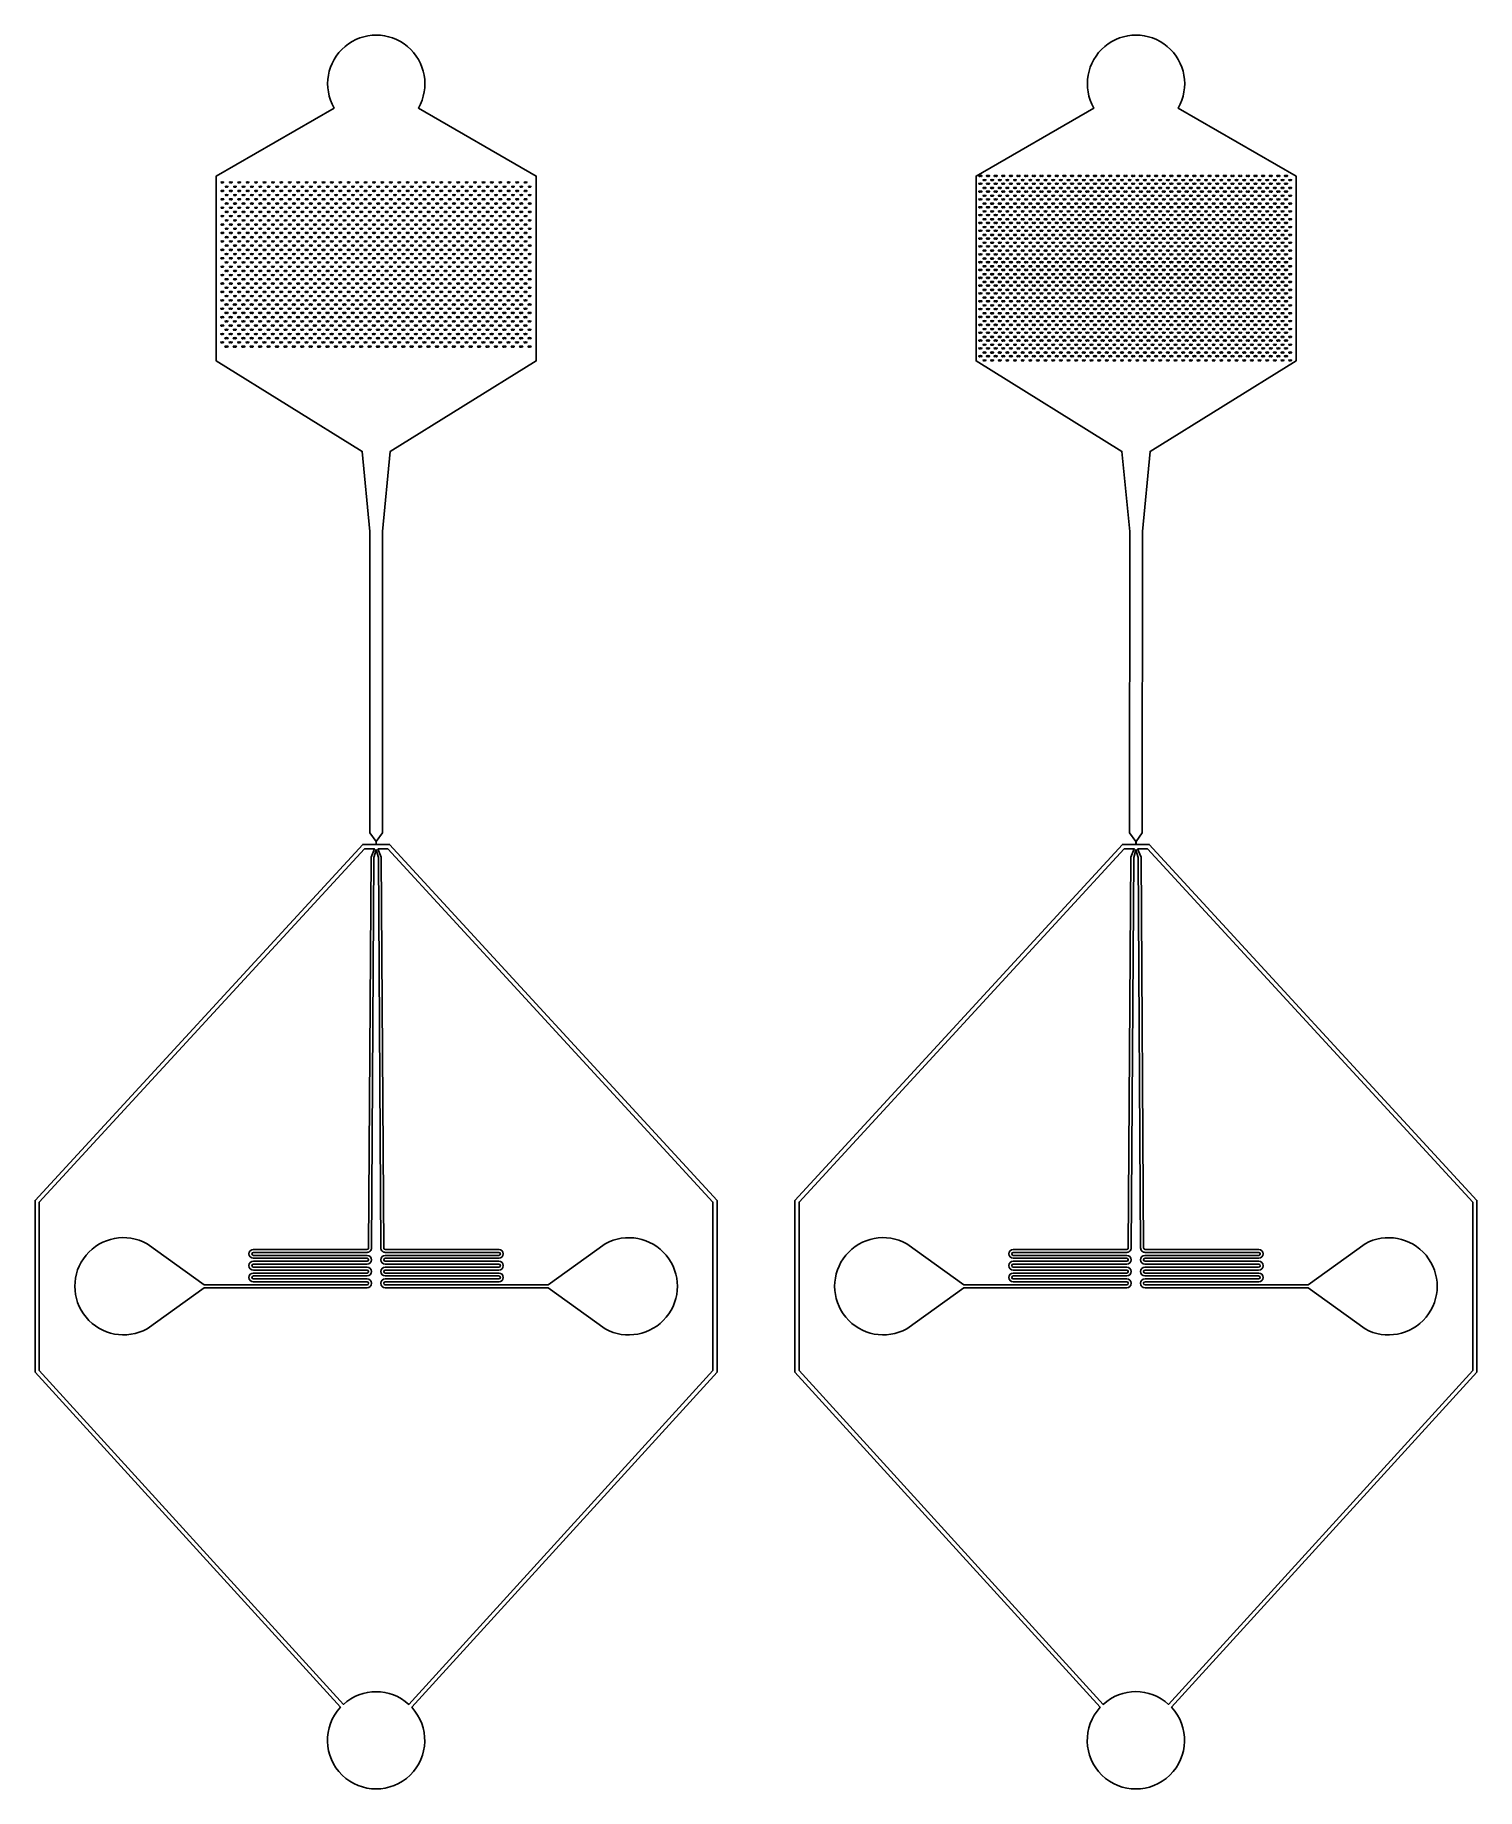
# Model space of a CAD drawing. Header units: inches. Extents: x -17.1 to 17.1, y -20.8 to 20.8.
import ezdxf

# ---------------------------------------------------------------- set-up
doc = ezdxf.new("R2010")
doc.units = ezdxf.units.IN
doc.header["$MEASUREMENT"] = 0

# ---------------------------------------------------------------- blocks, each defined once
blk = doc.blocks.new('*U28')
for points in [[(0.063, 0.055), (0.057, 0.087), (0.037, 0.075), (0.037, 0.062)], [(0.037, 0.025), (0.057, 0.013), (0.063, 0.045), (0.037, 0.038)], [(-0.037, -0.045), (-0.043, -0.013), (-0.063, -0.025), (-0.063, -0.038)], [(-0.063, -0.075), (-0.043, -0.087), (-0.037, -0.055), (-0.063, -0.062)]]:
    blk.add_lwpolyline(points, close=True)
blk = doc.blocks.new('*U30')
at = {"color": 0, "linetype": 'ByBlock', "lineweight": -2, "transparency": 16777216}
for p in [(0, 7.2), (0, 7), (0.2, 7.2), (0.2, 7), (0.4, 7.2), (0.4, 7), (0.6, 7.2), (0.6, 7), (0.8, 7.2), (0.8, 7), (1, 7.2), (1, 7), (0, 6.8), (0, 6.6), (0.2, 6.8), (0.2, 6.6), (0.4, 6.8), (0.4, 6.6), (0.6, 6.8), (0.6, 6.6), (0.8, 6.8), (0.8, 6.6), (1, 6.8), (1, 6.6), (0, 6.4), (0, 6.2), (0.2, 6.4), (0.2, 6.2), (0.4, 6.4), (0.4, 6.2), (0.6, 6.4), (0.6, 6.2), (0.8, 6.4), (0.8, 6.2), (1, 6.4), (1, 6.2), (0, 6), (0, 5.8), (0.2, 6), (0.2, 5.8), (0.4, 6), (0.4, 5.8), (0.6, 6), (0.6, 5.8), (0.8, 6), (0.8, 5.8), (1, 6), (1, 5.8), (0, 5.6), (0, 5.4), (0.2, 5.6), (0.2, 5.4), (0.4, 5.6), (0.4, 5.4), (0.6, 5.6), (0.6, 5.4), (0.8, 5.6), (0.8, 5.4), (1, 5.6), (1, 5.4), (0, 5.2), (0, 5), (0.2, 5.2), (0.2, 5), (0.4, 5.2), (0.4, 5), (0.6, 5.2), (0.6, 5), (0.8, 5.2), (0.8, 5), (1, 5.2), (1, 5), (0, 4.8), (0, 4.6), (0.2, 4.8), (0.2, 4.6), (0.4, 4.8), (0.4, 4.6), (0.6, 4.8), (0.6, 4.6), (0.8, 4.8), (0.8, 4.6), (1, 4.8), (1, 4.6), (0, 4.4), (0, 4.2), (0.2, 4.4), (0.2, 4.2), (0.4, 4.4), (0.4, 4.2), (0.6, 4.4), (0.6, 4.2), (0.8, 4.4), (0.8, 4.2), (1, 4.4), (1, 4.2), (0, 4), (0, 3.8), (0.2, 4), (0.2, 3.8), (0.4, 4), (0.4, 3.8), (0.6, 4), (0.6, 3.8), (0.8, 4), (0.8, 3.8), (1, 4), (1, 3.8), (0, 3.6), (0, 3.4), (0.2, 3.6), (0.2, 3.4), (0.4, 3.6), (0.4, 3.4), (0.6, 3.6), (0.6, 3.4), (0.8, 3.6), (0.8, 3.4), (1, 3.6), (1, 3.4), (0, 3.2), (0, 3), (0.2, 3.2), (0.2, 3), (0.4, 3.2), (0.4, 3), (0.6, 3.2), (0.6, 3), (0.8, 3.2), (0.8, 3), (1, 3.2), (1, 3), (0, 2.8), (0, 2.6), (0.2, 2.8), (0.2, 2.6), (0.4, 2.8), (0.4, 2.6), (0.6, 2.8), (0.6, 2.6), (0.8, 2.8), (0.8, 2.6), (1, 2.8), (1, 2.6), (0, 2.4), (0, 2.2), (0, 2), (0.2, 2.4), (0.2, 2.2), (0.2, 2), (0.4, 2.4), (0.4, 2.2), (0.4, 2), (0.6, 2.4), (0.6, 2.2), (0.6, 2), (0.8, 2.4), (0.8, 2.2), (0.8, 2), (1, 2.4), (1, 2.2), (1, 2), (0, 1.8), (0, 1.6), (0.2, 1.8), (0.2, 1.6), (0.4, 1.8), (0.4, 1.6), (0.6, 1.8), (0.6, 1.6), (0.8, 1.8), (0.8, 1.6), (1, 1.8), (1, 1.6), (0, 1.4), (0, 1.2), (0.2, 1.4), (0.2, 1.2), (0.4, 1.4), (0.4, 1.2), (0.6, 1.4), (0.6, 1.2), (0.8, 1.4), (0.8, 1.2), (1, 1.4), (1, 1.2), (0, 1), (0, 0.8), (0.2, 1), (0.2, 0.8), (0.4, 1), (0.4, 0.8), (0.6, 1), (0.6, 0.8), (0.8, 1), (0.8, 0.8), (1, 1), (1, 0.8), (0, 0.6), (0, 0.4), (0.2, 0.6), (0.2, 0.4), (0.4, 0.6), (0.4, 0.4), (0.6, 0.6), (0.6, 0.4), (0.8, 0.6), (0.8, 0.4), (1, 0.6), (1, 0.4), (0, 0.2), (0, 0), (0.2, 0.2), (0.2, 0), (0.4, 0.2), (0.4, 0), (0.6, 0.2), (0.6, 0), (0.8, 0.2), (0.8, 0), (1, 0.2), (1, 0)]:
    blk.add_blockref('*U28', p, dxfattribs=at)
blk = doc.blocks.new('*U31')
for points in [[(0.005, 0.037), (0, 0.068), (-0.02, 0.057), (-0.02, 0.044)], [(-0.02, 0.012), (0, 0), (0.005, 0.032), (-0.02, 0.024)], [(0.105, 0.137), (0.1, 0.168), (0.08, 0.157), (0.08, 0.144)], [(0.08, 0.112), (0.1, 0.1), (0.105, 0.132), (0.08, 0.124)]]:
    blk.add_lwpolyline(points, close=True)
blk = doc.blocks.new('*U32')
at = {"color": 0, "linetype": 'ByBlock', "lineweight": -2, "transparency": 16777216}
for p in [(0, 7.2), (0, 7), (0.2, 7.2), (0.2, 7), (0.4, 7.2), (0.4, 7), (0.6, 7.2), (0.6, 7), (0.8, 7.2), (0.8, 7), (1, 7.2), (1, 7), (0, 6.8), (0, 6.6), (0.2, 6.8), (0.2, 6.6), (0.4, 6.8), (0.4, 6.6), (0.6, 6.8), (0.6, 6.6), (0.8, 6.8), (0.8, 6.6), (1, 6.8), (1, 6.6), (0, 6.4), (0, 6.2), (0.2, 6.4), (0.2, 6.2), (0.4, 6.4), (0.4, 6.2), (0.6, 6.4), (0.6, 6.2), (0.8, 6.4), (0.8, 6.2), (1, 6.4), (1, 6.2), (0, 6), (0, 5.8), (0.2, 6), (0.2, 5.8), (0.4, 6), (0.4, 5.8), (0.6, 6), (0.6, 5.8), (0.8, 6), (0.8, 5.8), (1, 6), (1, 5.8), (0, 5.6), (0, 5.4), (0.2, 5.6), (0.2, 5.4), (0.4, 5.6), (0.4, 5.4), (0.6, 5.6), (0.6, 5.4), (0.8, 5.6), (0.8, 5.4), (1, 5.6), (1, 5.4), (0, 5.2), (0, 5), (0.2, 5.2), (0.2, 5), (0.4, 5.2), (0.4, 5), (0.6, 5.2), (0.6, 5), (0.8, 5.2), (0.8, 5), (1, 5.2), (1, 5), (0, 4.8), (0, 4.6), (0.2, 4.8), (0.2, 4.6), (0.4, 4.8), (0.4, 4.6), (0.6, 4.8), (0.6, 4.6), (0.8, 4.8), (0.8, 4.6), (1, 4.8), (1, 4.6), (0, 4.4), (0, 4.2), (0, 4), (0.2, 4.4), (0.2, 4.2), (0.2, 4), (0.4, 4.4), (0.4, 4.2), (0.4, 4), (0.6, 4.4), (0.6, 4.2), (0.6, 4), (0.8, 4.4), (0.8, 4.2), (0.8, 4), (1, 4.4), (1, 4.2), (1, 4), (0, 3.8), (0, 3.6), (0.2, 3.8), (0.2, 3.6), (0.4, 3.8), (0.4, 3.6), (0.6, 3.8), (0.6, 3.6), (0.8, 3.8), (0.8, 3.6), (1, 3.8), (1, 3.6), (0, 3.4), (0, 3.2), (0.2, 3.4), (0.2, 3.2), (0.4, 3.4), (0.4, 3.2), (0.6, 3.4), (0.6, 3.2), (0.8, 3.4), (0.8, 3.2), (1, 3.4), (1, 3.2), (0, 3), (0, 2.8), (0.2, 3), (0.2, 2.8), (0.4, 3), (0.4, 2.8), (0.6, 3), (0.6, 2.8), (0.8, 3), (0.8, 2.8), (1, 3), (1, 2.8), (0, 2.6), (0, 2.4), (0.2, 2.6), (0.2, 2.4), (0.4, 2.6), (0.4, 2.4), (0.6, 2.6), (0.6, 2.4), (0.8, 2.6), (0.8, 2.4), (1, 2.6), (1, 2.4), (0, 2.2), (0, 2), (0.2, 2.2), (0.2, 2), (0.4, 2.2), (0.4, 2), (0.6, 2.2), (0.6, 2), (0.8, 2.2), (0.8, 2), (1, 2.2), (1, 2), (0, 1.8), (0, 1.6), (0.2, 1.8), (0.2, 1.6), (0.4, 1.8), (0.4, 1.6), (0.6, 1.8), (0.6, 1.6), (0.8, 1.8), (0.8, 1.6), (1, 1.8), (1, 1.6), (0, 1.4), (0, 1.2), (0.2, 1.4), (0.2, 1.2), (0.4, 1.4), (0.4, 1.2), (0.6, 1.4), (0.6, 1.2), (0.8, 1.4), (0.8, 1.2), (1, 1.4), (1, 1.2), (0, 1), (0, 0.8), (0.2, 1), (0.2, 0.8), (0.4, 1), (0.4, 0.8), (0.6, 1), (0.6, 0.8), (0.8, 1), (0.8, 0.8), (1, 1), (1, 0.8), (0, 0.6), (0, 0.4), (0.2, 0.6), (0.2, 0.4), (0.4, 0.6), (0.4, 0.4), (0.6, 0.6), (0.6, 0.4), (0.8, 0.6), (0.8, 0.4), (1, 0.6), (1, 0.4), (0, 0.2), (0, 0), (0.2, 0.2), (0.2, 0), (0.4, 0.2), (0.4, 0), (0.6, 0.2), (0.6, 0), (0.8, 0.2), (0.8, 0), (1, 0.2), (1, 0)]:
    blk.add_blockref('*U31', p, dxfattribs=at)
blk = doc.blocks.new('*U33')
for points in [[(-0.02, 0.042), (0.005, 0.035), (0, 0.066), (-0.02, 0.055)], [(-0.02, 0.012), (0, 0), (0.005, 0.032), (-0.02, 0.024)], [(0.08, 0.142), (0.105, 0.135), (0.1, 0.166), (0.08, 0.155)], [(0.08, 0.112), (0.1, 0.1), (0.105, 0.132), (0.08, 0.124)]]:
    blk.add_lwpolyline(points, close=True)
blk = doc.blocks.new('*U34')
at = {"color": 0, "linetype": 'ByBlock', "lineweight": -2, "transparency": 16777216}
for p in [(0, 7.2), (0, 7), (0.2, 7.2), (0.2, 7), (0.4, 7.2), (0.4, 7), (0.6, 7.2), (0.6, 7), (0.8, 7.2), (0.8, 7), (1, 7.2), (1, 7), (1.2, 7.2), (1.2, 7), (1.4, 7.2), (1.4, 7), (0, 6.8), (0, 6.6), (0.2, 6.8), (0.2, 6.6), (0.4, 6.8), (0.4, 6.6), (0.6, 6.8), (0.6, 6.6), (0.8, 6.8), (0.8, 6.6), (1, 6.8), (1, 6.6), (1.2, 6.8), (1.2, 6.6), (1.4, 6.8), (1.4, 6.6), (0, 6.4), (0, 6.2), (0.2, 6.4), (0.2, 6.2), (0.4, 6.4), (0.4, 6.2), (0.6, 6.4), (0.6, 6.2), (0.8, 6.4), (0.8, 6.2), (1, 6.4), (1, 6.2), (1.2, 6.4), (1.2, 6.2), (1.4, 6.4), (1.4, 6.2), (0, 6), (0, 5.8), (0.2, 6), (0.2, 5.8), (0.4, 6), (0.4, 5.8), (0.6, 6), (0.6, 5.8), (0.8, 6), (0.8, 5.8), (1, 6), (1, 5.8), (1.2, 6), (1.2, 5.8), (1.4, 6), (1.4, 5.8), (0, 5.6), (0, 5.4), (0.2, 5.6), (0.2, 5.4), (0.4, 5.6), (0.4, 5.4), (0.6, 5.6), (0.6, 5.4), (0.8, 5.6), (0.8, 5.4), (1, 5.6), (1, 5.4), (1.2, 5.6), (1.2, 5.4), (1.4, 5.6), (1.4, 5.4), (0, 5.2), (0, 5), (0.2, 5.2), (0.2, 5), (0.4, 5.2), (0.4, 5), (0.6, 5.2), (0.6, 5), (0.8, 5.2), (0.8, 5), (1, 5.2), (1, 5), (1.2, 5.2), (1.2, 5), (1.4, 5.2), (1.4, 5), (0, 4.8), (0, 4.6), (0.2, 4.8), (0.2, 4.6), (0.4, 4.8), (0.4, 4.6), (0.6, 4.8), (0.6, 4.6), (0.8, 4.8), (0.8, 4.6), (1, 4.8), (1, 4.6), (1.2, 4.8), (1.2, 4.6), (1.4, 4.8), (1.4, 4.6), (0, 4.4), (0, 4.2), (0, 4), (0.2, 4.4), (0.2, 4.2), (0.2, 4), (0.4, 4.4), (0.4, 4.2), (0.4, 4), (0.6, 4.4), (0.6, 4.2), (0.6, 4), (0.8, 4.4), (0.8, 4.2), (0.8, 4), (1, 4.4), (1, 4.2), (1, 4), (1.2, 4.4), (1.2, 4.2), (1.2, 4), (1.4, 4.4), (1.4, 4.2), (1.4, 4), (0, 3.8), (0, 3.6), (0.2, 3.8), (0.2, 3.6), (0.4, 3.8), (0.4, 3.6), (0.6, 3.8), (0.6, 3.6), (0.8, 3.8), (0.8, 3.6), (1, 3.8), (1, 3.6), (1.2, 3.8), (1.2, 3.6), (1.4, 3.8), (1.4, 3.6), (0, 3.4), (0, 3.2), (0.2, 3.4), (0.2, 3.2), (0.4, 3.4), (0.4, 3.2), (0.6, 3.4), (0.6, 3.2), (0.8, 3.4), (0.8, 3.2), (1, 3.4), (1, 3.2), (1.2, 3.4), (1.2, 3.2), (1.4, 3.4), (1.4, 3.2), (0, 3), (0, 2.8), (0.2, 3), (0.2, 2.8), (0.4, 3), (0.4, 2.8), (0.6, 3), (0.6, 2.8), (0.8, 3), (0.8, 2.8), (1, 3), (1, 2.8), (1.2, 3), (1.2, 2.8), (1.4, 3), (1.4, 2.8), (0, 2.6), (0, 2.4), (0.2, 2.6), (0.2, 2.4), (0.4, 2.6), (0.4, 2.4), (0.6, 2.6), (0.6, 2.4), (0.8, 2.6), (0.8, 2.4), (1, 2.6), (1, 2.4), (1.2, 2.6), (1.2, 2.4), (1.4, 2.6), (1.4, 2.4), (0, 2.2), (0, 2), (0.2, 2.2), (0.2, 2), (0.4, 2.2), (0.4, 2), (0.6, 2.2), (0.6, 2), (0.8, 2.2), (0.8, 2), (1, 2.2), (1, 2), (1.2, 2.2), (1.2, 2), (1.4, 2.2), (1.4, 2), (0, 1.8), (0, 1.6), (0.2, 1.8), (0.2, 1.6), (0.4, 1.8), (0.4, 1.6), (0.6, 1.8), (0.6, 1.6), (0.8, 1.8), (0.8, 1.6), (1, 1.8), (1, 1.6), (1.2, 1.8), (1.2, 1.6), (1.4, 1.8), (1.4, 1.6), (0, 1.4), (0, 1.2), (0.2, 1.4), (0.2, 1.2), (0.4, 1.4), (0.4, 1.2), (0.6, 1.4), (0.6, 1.2), (0.8, 1.4), (0.8, 1.2), (1, 1.4), (1, 1.2), (1.2, 1.4), (1.2, 1.2), (1.4, 1.4), (1.4, 1.2), (0, 1), (0, 0.8), (0.2, 1), (0.2, 0.8), (0.4, 1), (0.4, 0.8), (0.6, 1), (0.6, 0.8), (0.8, 1), (0.8, 0.8), (1, 1), (1, 0.8), (1.2, 1), (1.2, 0.8), (1.4, 1), (1.4, 0.8), (0, 0.6), (0, 0.4), (0.2, 0.6), (0.2, 0.4), (0.4, 0.6), (0.4, 0.4), (0.6, 0.6), (0.6, 0.4), (0.8, 0.6), (0.8, 0.4), (1, 0.6), (1, 0.4), (1.2, 0.6), (1.2, 0.4), (1.4, 0.6), (1.4, 0.4), (0, 0.2), (0, 0), (0.2, 0.2), (0.2, 0), (0.4, 0.2), (0.4, 0), (0.6, 0.2), (0.6, 0), (0.8, 0.2), (0.8, 0), (1, 0.2), (1, 0), (1.2, 0.2), (1.2, 0), (1.4, 0.2), (1.4, 0)]:
    blk.add_blockref('*U33', p, dxfattribs=at)
blk = doc.blocks.new('*U48')
for points in [[(0.062, 0.055), (0.057, 0.087), (0.037, 0.075), (0.037, 0.062)], [(0.062, 0.045), (0.057, 0.013), (0.037, 0.025), (0.037, 0.038)], [(-0.037, -0.045), (-0.042, -0.013), (-0.062, -0.025), (-0.062, -0.038)], [(-0.037, -0.05), (-0.042, -0.082), (-0.062, -0.07), (-0.062, -0.057)]]:
    blk.add_lwpolyline(points, close=True)
blk = doc.blocks.new('*U49')
at = {"color": 0, "linetype": 'ByBlock', "lineweight": -2, "transparency": 16777216}
for p in [(0, 7.26), (0, 7.079), (0.186, 7.26), (0.186, 7.079), (0.372, 7.26), (0.372, 7.079), (0.558, 7.26), (0.558, 7.079), (0.744, 7.26), (0.744, 7.079), (0.931, 7.26), (0.931, 7.079), (1.117, 7.26), (1.117, 7.079), (1.303, 7.26), (1.303, 7.079), (1.489, 7.26), (1.489, 7.079), (1.675, 7.26), (1.675, 7.079), (1.861, 7.26), (1.861, 7.079), (2.047, 7.26), (2.047, 7.079), (2.233, 7.26), (2.233, 7.079), (2.419, 7.26), (2.419, 7.079), (2.606, 7.26), (2.606, 7.079), (2.792, 7.26), (2.792, 7.079), (2.978, 7.26), (2.978, 7.079), (3.164, 7.26), (3.164, 7.079), (3.35, 7.26), (3.35, 7.079), (3.536, 7.26), (3.536, 7.079), (3.722, 7.26), (3.722, 7.079), (3.908, 7.26), (3.908, 7.079), (4.095, 7.26), (4.095, 7.079), (4.281, 7.26), (4.281, 7.079), (0, 6.897), (0, 6.716), (0.186, 6.897), (0.186, 6.716), (0.372, 6.897), (0.372, 6.716), (0.558, 6.897), (0.558, 6.716), (0.744, 6.897), (0.744, 6.716), (0.931, 6.897), (0.931, 6.716), (1.117, 6.897), (1.117, 6.716), (1.303, 6.897), (1.303, 6.716), (1.489, 6.897), (1.489, 6.716), (1.675, 6.897), (1.675, 6.716), (1.861, 6.897), (1.861, 6.716), (2.047, 6.897), (2.047, 6.716), (2.233, 6.897), (2.233, 6.716), (2.419, 6.897), (2.419, 6.716), (2.606, 6.897), (2.606, 6.716), (2.792, 6.897), (2.792, 6.716), (2.978, 6.897), (2.978, 6.716), (3.164, 6.897), (3.164, 6.716), (3.35, 6.897), (3.35, 6.716), (3.536, 6.897), (3.536, 6.716), (3.722, 6.897), (3.722, 6.716), (3.908, 6.897), (3.908, 6.716), (4.095, 6.897), (4.095, 6.716), (4.281, 6.897), (4.281, 6.716), (0, 6.534), (0, 6.353), (0, 6.171), (0.186, 6.534), (0.186, 6.353), (0.186, 6.171), (0.372, 6.534), (0.372, 6.353), (0.372, 6.171), (0.558, 6.534), (0.558, 6.353), (0.558, 6.171), (0.744, 6.534), (0.744, 6.353), (0.744, 6.171), (0.931, 6.534), (0.931, 6.353), (0.931, 6.171), (1.117, 6.534), (1.117, 6.353), (1.117, 6.171), (1.303, 6.534), (1.303, 6.353), (1.303, 6.171), (1.489, 6.534), (1.489, 6.353), (1.489, 6.171), (1.675, 6.534), (1.675, 6.353), (1.675, 6.171), (1.861, 6.534), (1.861, 6.353), (1.861, 6.171), (2.047, 6.534), (2.047, 6.353), (2.047, 6.171), (2.233, 6.534), (2.233, 6.353), (2.233, 6.171), (2.419, 6.534), (2.419, 6.353), (2.419, 6.171), (2.606, 6.534), (2.606, 6.353), (2.606, 6.171), (2.792, 6.534), (2.792, 6.353), (2.792, 6.171), (2.978, 6.534), (2.978, 6.353), (2.978, 6.171), (3.164, 6.534), (3.164, 6.353), (3.164, 6.171), (3.35, 6.534), (3.35, 6.353), (3.35, 6.171), (3.536, 6.534), (3.536, 6.353), (3.536, 6.171), (3.722, 6.534), (3.722, 6.353), (3.722, 6.171), (3.908, 6.534), (3.908, 6.353), (3.908, 6.171), (4.095, 6.534), (4.095, 6.353), (4.095, 6.171), (4.281, 6.534), (4.281, 6.353), (4.281, 6.171), (0, 5.99), (0, 5.808), (0.186, 5.99), (0.186, 5.808), (0.372, 5.99), (0.372, 5.808), (0.558, 5.99), (0.558, 5.808), (0.744, 5.99), (0.744, 5.808), (0.931, 5.99), (0.931, 5.808), (1.117, 5.99), (1.117, 5.808), (1.303, 5.99), (1.303, 5.808), (1.489, 5.99), (1.489, 5.808), (1.675, 5.99), (1.675, 5.808), (1.861, 5.99), (1.861, 5.808), (2.047, 5.99), (2.047, 5.808), (2.233, 5.99), (2.233, 5.808), (2.419, 5.99), (2.419, 5.808), (2.606, 5.99), (2.606, 5.808), (2.792, 5.99), (2.792, 5.808), (2.978, 5.99), (2.978, 5.808), (3.164, 5.99), (3.164, 5.808), (3.35, 5.99), (3.35, 5.808), (3.536, 5.99), (3.536, 5.808), (3.722, 5.99), (3.722, 5.808), (3.908, 5.99), (3.908, 5.808), (4.095, 5.99), (4.095, 5.808), (4.281, 5.99), (4.281, 5.808), (0, 5.627), (0, 5.445), (0.186, 5.627), (0.186, 5.445), (0.372, 5.627), (0.372, 5.445), (0.558, 5.627), (0.558, 5.445), (0.744, 5.627), (0.744, 5.445), (0.931, 5.627), (0.931, 5.445), (1.117, 5.627), (1.117, 5.445), (1.303, 5.627), (1.303, 5.445), (1.489, 5.627), (1.489, 5.445), (1.675, 5.627), (1.675, 5.445), (1.861, 5.627), (1.861, 5.445), (2.047, 5.627), (2.047, 5.445), (2.233, 5.627), (2.233, 5.445), (2.419, 5.627), (2.419, 5.445), (2.606, 5.627), (2.606, 5.445), (2.792, 5.627), (2.792, 5.445), (2.978, 5.627), (2.978, 5.445), (3.164, 5.627), (3.164, 5.445), (3.35, 5.627), (3.35, 5.445), (3.536, 5.627), (3.536, 5.445), (3.722, 5.627), (3.722, 5.445), (3.908, 5.627), (3.908, 5.445), (4.095, 5.627), (4.095, 5.445), (4.281, 5.627), (4.281, 5.445), (0, 5.264), (0, 5.082), (0.186, 5.264), (0.186, 5.082), (0.372, 5.264), (0.372, 5.082), (0.558, 5.264), (0.558, 5.082), (0.744, 5.264), (0.744, 5.082), (0.931, 5.264), (0.931, 5.082), (1.117, 5.264), (1.117, 5.082), (1.303, 5.264), (1.303, 5.082), (1.489, 5.264), (1.489, 5.082), (1.675, 5.264), (1.675, 5.082), (1.861, 5.264), (1.861, 5.082), (2.047, 5.264), (2.047, 5.082), (2.233, 5.264), (2.233, 5.082), (2.419, 5.264), (2.419, 5.082), (2.606, 5.264), (2.606, 5.082), (2.792, 5.264), (2.792, 5.082), (2.978, 5.264), (2.978, 5.082), (3.164, 5.264), (3.164, 5.082), (3.35, 5.264), (3.35, 5.082), (3.536, 5.264), (3.536, 5.082), (3.722, 5.264), (3.722, 5.082), (3.908, 5.264), (3.908, 5.082), (4.095, 5.264), (4.095, 5.082), (4.281, 5.264), (4.281, 5.082), (0, 4.901), (0, 4.719), (0, 4.538), (0.186, 4.901), (0.186, 4.719), (0.186, 4.538), (0.372, 4.901), (0.372, 4.719), (0.372, 4.538), (0.558, 4.901), (0.558, 4.719), (0.558, 4.538), (0.744, 4.901), (0.744, 4.719), (0.744, 4.538), (0.931, 4.901), (0.931, 4.719), (0.931, 4.538), (1.117, 4.901), (1.117, 4.719), (1.117, 4.538), (1.303, 4.901), (1.303, 4.719), (1.303, 4.538), (1.489, 4.901), (1.489, 4.719), (1.489, 4.538), (1.675, 4.901), (1.675, 4.719), (1.675, 4.538), (1.861, 4.901), (1.861, 4.719), (1.861, 4.538), (2.047, 4.901), (2.047, 4.719), (2.047, 4.538), (2.233, 4.901), (2.233, 4.719), (2.233, 4.538), (2.419, 4.901), (2.419, 4.719), (2.419, 4.538), (2.606, 4.901), (2.606, 4.719), (2.606, 4.538), (2.792, 4.901), (2.792, 4.719), (2.792, 4.538), (2.978, 4.901), (2.978, 4.719), (2.978, 4.538), (3.164, 4.901), (3.164, 4.719), (3.164, 4.538), (3.35, 4.901), (3.35, 4.719), (3.35, 4.538), (3.536, 4.901), (3.536, 4.719), (3.536, 4.538), (3.722, 4.901), (3.722, 4.719), (3.722, 4.538), (3.908, 4.901), (3.908, 4.719), (3.908, 4.538), (4.095, 4.901), (4.095, 4.719), (4.095, 4.538), (4.281, 4.901), (4.281, 4.719), (4.281, 4.538), (0, 4.356), (0, 4.175), (0.186, 4.356), (0.186, 4.175), (0.372, 4.356), (0.372, 4.175), (0.558, 4.356), (0.558, 4.175), (0.744, 4.356), (0.744, 4.175), (0.931, 4.356), (0.931, 4.175), (1.117, 4.356), (1.117, 4.175), (1.303, 4.356), (1.303, 4.175), (1.489, 4.356), (1.489, 4.175), (1.675, 4.356), (1.675, 4.175), (1.861, 4.356), (1.861, 4.175), (2.047, 4.356), (2.047, 4.175), (2.233, 4.356), (2.233, 4.175), (2.419, 4.356), (2.419, 4.175), (2.606, 4.356), (2.606, 4.175), (2.792, 4.356), (2.792, 4.175), (2.978, 4.356), (2.978, 4.175), (3.164, 4.356), (3.164, 4.175), (3.35, 4.356), (3.35, 4.175), (3.536, 4.356), (3.536, 4.175), (3.722, 4.356), (3.722, 4.175), (3.908, 4.356), (3.908, 4.175), (4.095, 4.356), (4.095, 4.175), (4.281, 4.356), (4.281, 4.175), (0, 3.993), (0, 3.812), (0.186, 3.993), (0.186, 3.812), (0.372, 3.993), (0.372, 3.812), (0.558, 3.993), (0.558, 3.812), (0.744, 3.993), (0.744, 3.812), (0.931, 3.993), (0.931, 3.812), (1.117, 3.993), (1.117, 3.812), (1.303, 3.993), (1.303, 3.812), (1.489, 3.993), (1.489, 3.812), (1.675, 3.993), (1.675, 3.812), (1.861, 3.993), (1.861, 3.812), (2.047, 3.993), (2.047, 3.812), (2.233, 3.993), (2.233, 3.812), (2.419, 3.993), (2.419, 3.812), (2.606, 3.993), (2.606, 3.812), (2.792, 3.993), (2.792, 3.812), (2.978, 3.993), (2.978, 3.812), (3.164, 3.993), (3.164, 3.812), (3.35, 3.993), (3.35, 3.812), (3.536, 3.993), (3.536, 3.812), (3.722, 3.993), (3.722, 3.812), (3.908, 3.993), (3.908, 3.812), (4.095, 3.993), (4.095, 3.812), (4.281, 3.993), (4.281, 3.812), (0, 3.63), (0, 3.449), (0, 3.267), (0.186, 3.63), (0.186, 3.449), (0.186, 3.267), (0.372, 3.63), (0.372, 3.449), (0.372, 3.267), (0.558, 3.63), (0.558, 3.449), (0.558, 3.267), (0.744, 3.63), (0.744, 3.449), (0.744, 3.267), (0.931, 3.63), (0.931, 3.449), (0.931, 3.267), (1.117, 3.63), (1.117, 3.449), (1.117, 3.267), (1.303, 3.63), (1.303, 3.449), (1.303, 3.267), (1.489, 3.63), (1.489, 3.449), (1.489, 3.267), (1.675, 3.63), (1.675, 3.449), (1.675, 3.267), (1.861, 3.63), (1.861, 3.449), (1.861, 3.267), (2.047, 3.63), (2.047, 3.449), (2.047, 3.267), (2.233, 3.63), (2.233, 3.449), (2.233, 3.267), (2.419, 3.63), (2.419, 3.449), (2.419, 3.267), (2.606, 3.63), (2.606, 3.449), (2.606, 3.267), (2.792, 3.63), (2.792, 3.449), (2.792, 3.267), (2.978, 3.63), (2.978, 3.449), (2.978, 3.267), (3.164, 3.63), (3.164, 3.449), (3.164, 3.267), (3.35, 3.63), (3.35, 3.449), (3.35, 3.267), (3.536, 3.63), (3.536, 3.449), (3.536, 3.267), (3.722, 3.63), (3.722, 3.449), (3.722, 3.267), (3.908, 3.63), (3.908, 3.449), (3.908, 3.267), (4.095, 3.63), (4.095, 3.449), (4.095, 3.267), (4.281, 3.63), (4.281, 3.449), (4.281, 3.267), (0, 3.086), (0, 2.904), (0.186, 3.086), (0.186, 2.904), (0.372, 3.086), (0.372, 2.904), (0.558, 3.086), (0.558, 2.904), (0.744, 3.086), (0.744, 2.904), (0.931, 3.086), (0.931, 2.904), (1.117, 3.086), (1.117, 2.904), (1.303, 3.086), (1.303, 2.904), (1.489, 3.086), (1.489, 2.904), (1.675, 3.086), (1.675, 2.904), (1.861, 3.086), (1.861, 2.904), (2.047, 3.086), (2.047, 2.904), (2.233, 3.086), (2.233, 2.904), (2.419, 3.086), (2.419, 2.904), (2.606, 3.086), (2.606, 2.904), (2.792, 3.086), (2.792, 2.904), (2.978, 3.086), (2.978, 2.904), (3.164, 3.086), (3.164, 2.904), (3.35, 3.086), (3.35, 2.904), (3.536, 3.086), (3.536, 2.904), (3.722, 3.086), (3.722, 2.904), (3.908, 3.086), (3.908, 2.904), (4.095, 3.086), (4.095, 2.904), (4.281, 3.086), (4.281, 2.904), (0, 2.723), (0, 2.541), (0.186, 2.723), (0.186, 2.541), (0.372, 2.723), (0.372, 2.541), (0.558, 2.723), (0.558, 2.541), (0.744, 2.723), (0.744, 2.541), (0.931, 2.723), (0.931, 2.541), (1.117, 2.723), (1.117, 2.541), (1.303, 2.723), (1.303, 2.541), (1.489, 2.723), (1.489, 2.541), (1.675, 2.723), (1.675, 2.541), (1.861, 2.723), (1.861, 2.541), (2.047, 2.723), (2.047, 2.541), (2.233, 2.723), (2.233, 2.541), (2.419, 2.723), (2.419, 2.541), (2.606, 2.723), (2.606, 2.541), (2.792, 2.723), (2.792, 2.541), (2.978, 2.723), (2.978, 2.541), (3.164, 2.723), (3.164, 2.541), (3.35, 2.723), (3.35, 2.541), (3.536, 2.723), (3.536, 2.541), (3.722, 2.723), (3.722, 2.541), (3.908, 2.723), (3.908, 2.541), (4.095, 2.723), (4.095, 2.541), (4.281, 2.723), (4.281, 2.541), (0, 2.36), (0, 2.178), (0, 1.997), (0.186, 2.36), (0.186, 2.178), (0.186, 1.997), (0.372, 2.36), (0.372, 2.178), (0.372, 1.997), (0.558, 2.36), (0.558, 2.178), (0.558, 1.997), (0.744, 2.36), (0.744, 2.178), (0.744, 1.997), (0.931, 2.36), (0.931, 2.178), (0.931, 1.997), (1.117, 2.36), (1.117, 2.178), (1.117, 1.997), (1.303, 2.36), (1.303, 2.178), (1.303, 1.997), (1.489, 2.36), (1.489, 2.178), (1.489, 1.997), (1.675, 2.36), (1.675, 2.178), (1.675, 1.997), (1.861, 2.36), (1.861, 2.178), (1.861, 1.997), (2.047, 2.36), (2.047, 2.178), (2.047, 1.997), (2.233, 2.36), (2.233, 2.178), (2.233, 1.997), (2.419, 2.36), (2.419, 2.178), (2.419, 1.997), (2.606, 2.36), (2.606, 2.178), (2.606, 1.997), (2.792, 2.36), (2.792, 2.178), (2.792, 1.997), (2.978, 2.36), (2.978, 2.178), (2.978, 1.997), (3.164, 2.36), (3.164, 2.178), (3.164, 1.997), (3.35, 2.36), (3.35, 2.178), (3.35, 1.997), (3.536, 2.36), (3.536, 2.178), (3.536, 1.997), (3.722, 2.36), (3.722, 2.178), (3.722, 1.997), (3.908, 2.36), (3.908, 2.178), (3.908, 1.997), (4.095, 2.36), (4.095, 2.178), (4.095, 1.997), (4.281, 2.36), (4.281, 2.178), (4.281, 1.997), (0, 1.815), (0, 1.634), (0.186, 1.815), (0.186, 1.634), (0.372, 1.815), (0.372, 1.634), (0.558, 1.815), (0.558, 1.634), (0.744, 1.815), (0.744, 1.634), (0.931, 1.815), (0.931, 1.634), (1.117, 1.815), (1.117, 1.634), (1.303, 1.815), (1.303, 1.634), (1.489, 1.815), (1.489, 1.634), (1.675, 1.815), (1.675, 1.634), (1.861, 1.815), (1.861, 1.634), (2.047, 1.815), (2.047, 1.634), (2.233, 1.815), (2.233, 1.634), (2.419, 1.815), (2.419, 1.634), (2.606, 1.815), (2.606, 1.634), (2.792, 1.815), (2.792, 1.634), (2.978, 1.815), (2.978, 1.634), (3.164, 1.815), (3.164, 1.634), (3.35, 1.815), (3.35, 1.634), (3.536, 1.815), (3.536, 1.634), (3.722, 1.815), (3.722, 1.634), (3.908, 1.815), (3.908, 1.634), (4.095, 1.815), (4.095, 1.634), (4.281, 1.815), (4.281, 1.634), (0, 1.452), (0, 1.271), (0.186, 1.452), (0.186, 1.271), (0.372, 1.452), (0.372, 1.271), (0.558, 1.452), (0.558, 1.271), (0.744, 1.452), (0.744, 1.271), (0.931, 1.452), (0.931, 1.271), (1.117, 1.452), (1.117, 1.271), (1.303, 1.452), (1.303, 1.271), (1.489, 1.452), (1.489, 1.271), (1.675, 1.452), (1.675, 1.271), (1.861, 1.452), (1.861, 1.271), (2.047, 1.452), (2.047, 1.271), (2.233, 1.452), (2.233, 1.271), (2.419, 1.452), (2.419, 1.271), (2.606, 1.452), (2.606, 1.271), (2.792, 1.452), (2.792, 1.271), (2.978, 1.452), (2.978, 1.271), (3.164, 1.452), (3.164, 1.271), (3.35, 1.452), (3.35, 1.271), (3.536, 1.452), (3.536, 1.271), (3.722, 1.452), (3.722, 1.271), (3.908, 1.452), (3.908, 1.271), (4.095, 1.452), (4.095, 1.271), (4.281, 1.452), (4.281, 1.271), (0, 1.089), (0, 0.908), (0.186, 1.089), (0.186, 0.908), (0.372, 1.089), (0.372, 0.908), (0.558, 1.089), (0.558, 0.908), (0.744, 1.089), (0.744, 0.908), (0.931, 1.089), (0.931, 0.908), (1.117, 1.089), (1.117, 0.908), (1.303, 1.089), (1.303, 0.908), (1.489, 1.089), (1.489, 0.908), (1.675, 1.089), (1.675, 0.908), (1.861, 1.089), (1.861, 0.908), (2.047, 1.089), (2.047, 0.908), (2.233, 1.089), (2.233, 0.908), (2.419, 1.089), (2.419, 0.908), (2.606, 1.089), (2.606, 0.908), (2.792, 1.089), (2.792, 0.908), (2.978, 1.089), (2.978, 0.908), (3.164, 1.089), (3.164, 0.908), (3.35, 1.089), (3.35, 0.908), (3.536, 1.089), (3.536, 0.908), (3.722, 1.089), (3.722, 0.908), (3.908, 1.089), (3.908, 0.908), (4.095, 1.089), (4.095, 0.908), (4.281, 1.089), (4.281, 0.908), (0, 0.726), (0, 0.545), (0, 0.363), (0.186, 0.726), (0.186, 0.545), (0.186, 0.363), (0.372, 0.726), (0.372, 0.545), (0.372, 0.363), (0.558, 0.726), (0.558, 0.545), (0.558, 0.363), (0.744, 0.726), (0.744, 0.545), (0.744, 0.363), (0.931, 0.726), (0.931, 0.545), (0.931, 0.363), (1.117, 0.726), (1.117, 0.545), (1.117, 0.363), (1.303, 0.726), (1.303, 0.545), (1.303, 0.363), (1.489, 0.726), (1.489, 0.545), (1.489, 0.363), (1.675, 0.726), (1.675, 0.545), (1.675, 0.363), (1.861, 0.726), (1.861, 0.545), (1.861, 0.363), (2.047, 0.726), (2.047, 0.545), (2.047, 0.363), (2.233, 0.726), (2.233, 0.545), (2.233, 0.363), (2.419, 0.726), (2.419, 0.545), (2.419, 0.363), (2.606, 0.726), (2.606, 0.545), (2.606, 0.363), (2.792, 0.726), (2.792, 0.545), (2.792, 0.363), (2.978, 0.726), (2.978, 0.545), (2.978, 0.363), (3.164, 0.726), (3.164, 0.545), (3.164, 0.363), (3.35, 0.726), (3.35, 0.545), (3.35, 0.363), (3.536, 0.726), (3.536, 0.545), (3.536, 0.363), (3.722, 0.726), (3.722, 0.545), (3.722, 0.363), (3.908, 0.726), (3.908, 0.545), (3.908, 0.363), (4.095, 0.726), (4.095, 0.545), (4.095, 0.363), (4.281, 0.726), (4.281, 0.545), (4.281, 0.363), (0, 0.182), (0, 0), (0.186, 0.182), (0.186, 0), (0.372, 0.182), (0.372, 0), (0.558, 0.182), (0.558, 0), (0.744, 0.182), (0.744, 0), (0.931, 0.182), (0.931, 0), (1.117, 0.182), (1.117, 0), (1.303, 0.182), (1.303, 0), (1.489, 0.182), (1.489, 0), (1.675, 0.182), (1.675, 0), (1.861, 0.182), (1.861, 0), (2.047, 0.182), (2.047, 0), (2.233, 0.182), (2.233, 0), (2.419, 0.182), (2.419, 0), (2.606, 0.182), (2.606, 0), (2.792, 0.182), (2.792, 0), (2.978, 0.182), (2.978, 0), (3.164, 0.182), (3.164, 0), (3.35, 0.182), (3.35, 0), (3.536, 0.182), (3.536, 0), (3.722, 0.182), (3.722, 0), (3.908, 0.182), (3.908, 0), (4.095, 0.182), (4.095, 0), (4.281, 0.182), (4.281, 0)]:
    blk.add_blockref('*U48', p, dxfattribs=at)

msp = doc.modelspace()

# ---------------------------------------------------------------- linework, layer by layer
for points in [[(-9.174, 1.883), (-9.171, 9.038), (-9.355, 10.94), (-12.822, 13.091), (-12.822, 17.48), (-10.021, 19.096, -1.732051), (-8.021, 19.096), (-5.221, 17.48), (-5.221, 13.091), (-8.687, 10.94), (-8.871, 9.038), (-8.874, 1.883), (-9.022, 1.674), (-9.022, 1.604), (-8.706, 1.604), (-0.925, -6.851), (-0.925, -10.928), (-8.176, -18.891, -2.283917), (-9.873, -18.891), (-17.125, -10.928), (-17.125, -6.851), (-9.343, 1.604), (-9.027, 1.604), (-9.027, 1.674), (-9.175, 1.883)], [(8.871, 1.883), (8.874, 9.038), (8.691, 10.94), (5.224, 13.091), (5.224, 17.48), (8.024, 19.096, -1.732051), (10.025, 19.096), (12.825, 17.48), (12.825, 13.091), (9.359, 10.94), (9.175, 9.038), (9.171, 1.883), (9.024, 1.674), (9.024, 1.604), (9.34, 1.604), (17.121, -6.851), (17.121, -10.928), (9.87, -18.891, -2.283917), (8.172, -18.891), (0.921, -10.928), (0.921, -6.851), (8.702, 1.604), (9.019, 1.604), (9.019, 1.674), (8.871, 1.883)]]:
    msp.add_lwpolyline(points, format="xyb")
for points in [[(-8.985, 1.504), (-8.901, 1.3), (-8.842, -7.98, 0.414214), (-8.807, -8.015), (-6.108, -8.015, -1), (-6.108, -8.225), (-8.807, -8.225, 1), (-8.807, -8.295), (-6.108, -8.295, -1), (-6.108, -8.505), (-8.807, -8.505, 1), (-8.807, -8.575), (-6.108, -8.575, -1), (-6.108, -8.785), (-8.807, -8.785, 0.999885), (-8.807, -8.855), (-4.936, -8.855), (-3.582, -7.88, -1.695798), (-3.582, -9.901), (-4.936, -8.925), (-8.807, -8.925, -1), (-8.807, -8.715), (-6.108, -8.715, 1), (-6.108, -8.645), (-8.807, -8.645, -1), (-8.807, -8.435), (-6.108, -8.435, 1), (-6.108, -8.365), (-8.807, -8.365, -1), (-8.807, -8.155), (-6.108, -8.155, 1), (-6.108, -8.085), (-8.807, -8.085, -0.414214), (-8.912, -7.98), (-8.971, 1.291), (-9.025, 1.479), (-9.075, 1.291), (-9.135, -7.98, -0.414214), (-9.24, -8.085), (-11.939, -8.085, 1), (-11.939, -8.155), (-9.24, -8.155, -1), (-9.24, -8.365), (-11.939, -8.365, 1), (-11.939, -8.435), (-9.24, -8.435, -1), (-9.24, -8.645), (-11.939, -8.645, 1), (-11.939, -8.715), (-9.24, -8.715, -1), (-9.24, -8.925), (-13.111, -8.925), (-14.466, -9.9, -1.695798), (-14.466, -7.879), (-13.111, -8.855), (-9.24, -8.855, 0.999885), (-9.24, -8.785), (-11.939, -8.785, -1), (-11.939, -8.575), (-9.24, -8.575, 1), (-9.24, -8.505), (-11.939, -8.505, -1), (-11.939, -8.295), (-9.24, -8.295, 1), (-9.24, -8.225), (-11.939, -8.225, -1), (-11.939, -8.015), (-9.24, -8.015, 0.414214), (-9.205, -7.98), (-9.145, 1.3), (-9.065, 1.504), (-9.299, 1.504), (-17.025, -6.89), (-17.025, -10.89), (-9.802, -18.82, -0.387121), (-8.247, -18.82), (-1.025, -10.89), (-1.025, -6.89), (-8.75, 1.504)], [(9.061, 1.504), (9.145, 1.3), (9.204, -7.98, 0.414214), (9.239, -8.015), (11.938, -8.015, -1), (11.938, -8.225), (9.238, -8.225, 1), (9.238, -8.295), (11.938, -8.295, -1), (11.937, -8.505), (9.238, -8.505, 1), (9.238, -8.575), (11.937, -8.575, -1), (11.937, -8.785), (9.238, -8.785, 0.999885), (9.238, -8.855), (13.11, -8.855), (14.464, -7.88, -1.695798), (14.464, -9.901), (13.11, -8.925), (9.238, -8.925, -1), (9.238, -8.715), (11.937, -8.715, 1), (11.937, -8.645), (9.238, -8.645, -1), (9.238, -8.435), (11.937, -8.435, 1), (11.938, -8.365), (9.238, -8.365, -1), (9.238, -8.155), (11.938, -8.155, 1), (11.938, -8.085), (9.238, -8.085, -0.414214), (9.134, -7.98), (9.075, 1.291), (9.021, 1.479), (8.971, 1.291), (8.911, -7.98, -0.414214), (8.806, -8.085), (6.107, -8.085, 1), (6.107, -8.155), (8.806, -8.155, -1), (8.806, -8.365), (6.107, -8.365, 1), (6.107, -8.435), (8.806, -8.435, -1), (8.806, -8.645), (6.107, -8.645, 1), (6.107, -8.715), (8.806, -8.715, -1), (8.806, -8.925), (4.935, -8.925), (3.58, -9.9, -1.695798), (3.58, -7.879), (4.935, -8.855), (8.806, -8.855, 0.999885), (8.806, -8.785), (6.107, -8.785, -1), (6.107, -8.575), (8.806, -8.575, 1), (8.806, -8.505), (6.107, -8.505, -1), (6.107, -8.295), (8.806, -8.295, 1), (8.806, -8.225), (6.107, -8.225, -1), (6.107, -8.015), (8.806, -8.015, 0.414214), (8.841, -7.98), (8.901, 1.3), (8.981, 1.504), (8.746, 1.504), (1.021, -6.89), (1.021, -10.89), (8.243, -18.82, -0.387121), (9.799, -18.82), (17.021, -10.89), (17.021, -6.89), (9.296, 1.504)]]:
    msp.add_lwpolyline(points, format="xyb", close=True)

# ---------------------------------------------------------------- block references
at = {"rotation": 90}
for name, p in [('*U34', (-5.342, 15.836)), ('*U49', (12.637, 13.153)), ('*U32', (-5.342, 14.636)), ('*U30', (-5.429, 13.479))]:
    msp.add_blockref(name, p, dxfattribs=at)

doc.saveas('drawing.dxf')
